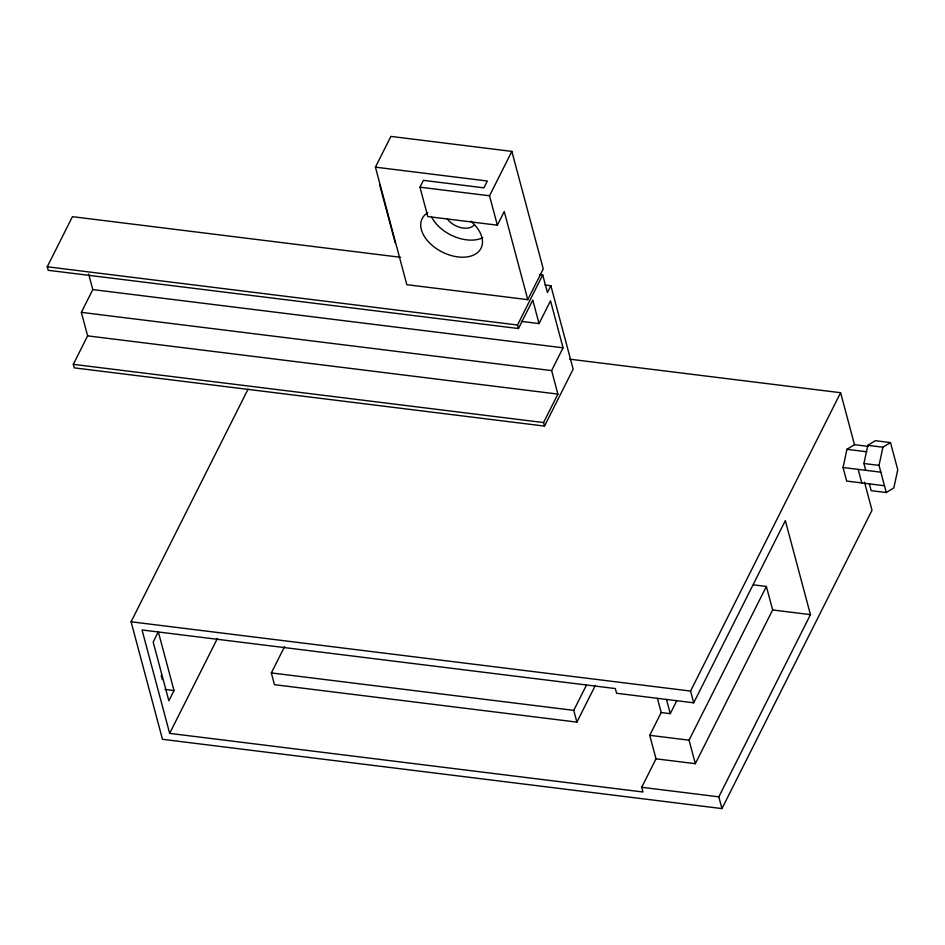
<?xml version="1.0" encoding="UTF-8"?>
<svg xmlns="http://www.w3.org/2000/svg" width="945" height="945" viewBox="0 0 945 945"><rect width="100%" height="100%" fill="white"/><g stroke="black" fill="none" stroke-linecap="round" stroke-linejoin="round"><path stroke-width="1.42" d="M884.473 485.754L846.673 481.064L843.034 467.503L846.944 449.312L854.493 444.67L868.242 446.383M865.714 470.315L863.907 463.522L867.805 445.343L875.365 440.701L890.485 442.579L897.75 469.689L893.84 487.892L886.292 492.522L871.172 490.656L869.353 483.875M886.292 492.522L879.027 465.389L882.925 447.209L890.485 442.579M521.475 321.406L539.052 323.58L532.779 300.073L518.462 328.541L48.195 270.305L47.25 266.785L72.446 216.677L400.609 257.312M545.005 284.988L550.864 285.709L573.154 369.152L544.521 426.089L74.253 367.865L73.308 364.333L87.625 335.865L81.353 312.358L92.799 289.583L88.617 273.92M864.51 482.139L872.011 510.253L721.956 808.589L162.481 739.309L131.083 621.786L248.074 389.151M375.425 167.159L390.887 136.411L511.859 151.389L543.257 268.923L527.794 299.659L406.822 284.681L375.425 167.159L487.325 181.015L483.887 187.842L423.395 180.353L419.958 187.181L427.813 216.57L497.365 225.182L504.24 211.515L527.794 299.659M174.01 690.559L168.86 700.8L153.161 642.045L158.311 631.792L174.01 690.559L164.938 689.437M657.389 698.296L661.193 712.542L649.735 735.316L656.019 758.823L641.702 787.291L642.954 791.993L169.663 733.379L217.433 638.407M497.365 225.182L489.522 195.792L511.859 151.389M595.362 685.409L576.899 722.122L274.475 684.676L271.345 672.923L284.61 646.545M518.462 328.541L517.517 325.021L542.713 274.912L539.784 274.546M550.864 285.709L547.427 292.548L542.713 274.912M539.052 323.58L550.51 300.805L563.066 347.819L551.62 370.594L557.893 394.1L543.576 422.569L544.521 426.089M576.899 722.122L573.757 710.368L586.361 685.314M661.193 712.542L670.265 713.664L676.856 700.564M169.663 733.379L142.033 629.961L615.325 688.562L616.577 693.264L693.701 702.82L690.559 691.067L840.613 392.718L569.658 359.171M693.701 702.82L785.33 520.624L810.456 614.64L718.814 796.836L721.956 808.589M656.019 758.823L695.331 763.69L689.059 740.183L766.371 586.455L753.413 584.849M695.331 763.69L772.644 609.962L766.371 586.455M419.958 187.181L489.522 195.792M47.25 266.785L517.517 325.021M92.799 289.583L563.066 347.819M81.353 312.358L551.62 370.594M87.625 335.865L557.893 394.1M867.805 445.343L882.925 447.209M846.944 449.312L866.789 451.769M73.308 364.333L543.576 422.569M863.907 463.522L879.027 465.389M843.034 467.503L880.834 472.181M772.644 609.962L810.456 614.64M131.083 621.786L690.559 691.067M271.345 672.923L573.757 710.368M649.735 735.316L689.059 740.183M641.702 787.291L718.814 796.836M858.154 469.381L861.793 482.942M840.613 392.718L854.493 444.67M666.461 699.418L670.265 713.664M379.795 185.185L395.199 242.841M161.193 675.439L162.316 679.644M482.765 237.691A32.945 20.861 26.7 0 1 431.747 217.208M473.823 225.288A16.467 10.43 26.7 0 1 447.091 218.626M470.657 221.106A32.945 20.861 26.7 0 1 475.784 253.874A32.945 20.861 26.7 0 1 432.208 245.416A32.945 20.861 26.7 0 1 427.719 212.767"/></g></svg>
